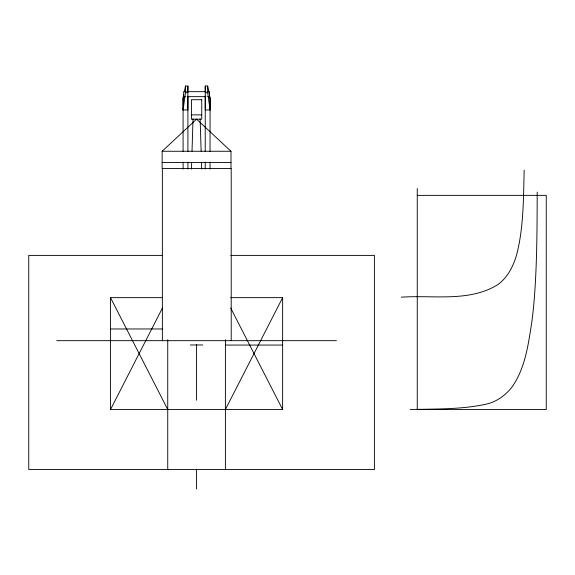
<?xml version="1.0" encoding="UTF-8"?>
<svg xmlns="http://www.w3.org/2000/svg" width="575" height="575" viewBox="0 0 575 575"><rect width="100%" height="100%" fill="white"/><g stroke="black" fill="none" stroke-linecap="round" stroke-linejoin="round"><path stroke-width="0.86" d="M187.896 96.104L187.896 109.94L183.08 109.94L185.481 92.668L185.481 86.034L187.888 86.034L187.896 91.907M187.917 151.663L187.888 86.034M205.253 91.907L205.261 86.034L207.668 86.034L210.069 97.779L210.062 109.94L205.246 109.94L205.253 96.104M205.217 169.05L205.225 162.093M205.225 151.663L205.261 86.034M210.04 169.05L210.04 162.093M210.04 151.663L210.069 97.779L209.163 97.779M537.208 192.072C537.057 229.375 537.079 266.75 533.837 303.938A457.218 457.218 0 0 1 531.702 322.891C528.224 344.863 525.183 368.345 512.03 386.975A47.876 47.876 0 0 1 506.891 392.696C501.256 398.058 494.435 402.27 486.795 404.031C461.732 409.601 435.8 408.868 410.277 409.515M524.184 170.092C523.394 198.296 523.753 227.017 516.709 254.538C513.461 266.031 507.682 277.402 497.864 284.603C469.229 302.421 433.169 294.896 401.278 297.182M191.461 169.122L191.655 162.847M192.021 151.189L193.02 118.91M183.763 94.422L183.08 97.779L183.08 109.94M184.28 91.907L185.481 86.034M230.64 297.649L282.627 297.649L282.627 409.515L110.522 409.515L162.43 308.035M225.4 409.515L282.627 297.649M162.15 168.568L162.15 151.261L196.571 119.169L230.992 151.261L230.992 168.568M186.336 91.669L183.662 91.669L183.662 96.657L185.445 96.657M188.118 91.669L205.922 91.669M207.704 91.669L209.48 91.669L209.48 96.657L207.704 96.657M185.481 92.668L187.888 92.668M205.261 92.668L207.668 92.668L210.062 109.94M188.118 96.657L205.922 96.657M184.287 97.779L183.08 97.779L183.102 151.663M191.41 114.871L201.739 114.871M162.15 151.261L230.992 151.261M162.15 162.531L230.992 162.531M417.256 195.363L546.25 195.363L546.25 409.515L417.256 409.515L417.256 188.471M162.366 255.393L28.75 255.393L28.75 469.552L374.404 469.552L374.404 255.393L230.791 255.393M110.522 409.515L110.522 297.649L162.509 297.649M110.522 328.972L162.38 328.972M56.738 340.673L336.411 340.673M190.368 344.978L202.781 344.978M225.4 345.058L282.627 345.058M230.719 308.035L282.627 409.515M110.522 297.649L167.742 409.515M200.129 118.91L201.128 151.189M201.487 162.847L201.681 169.122M187.924 162.093L187.924 169.05M183.109 162.093L183.109 169.05M231.208 340.673L231.208 168.568L162.366 168.568L162.366 340.673M225.4 339.71L225.4 469.552M207.668 86.034L207.668 92.668M196.571 344.526L196.571 400.229M196.571 469.2L196.571 488.966M167.742 339.71L167.742 469.552M201.739 99.719L191.41 99.719L191.41 119.169L201.739 119.169L201.739 99.719"/></g></svg>
